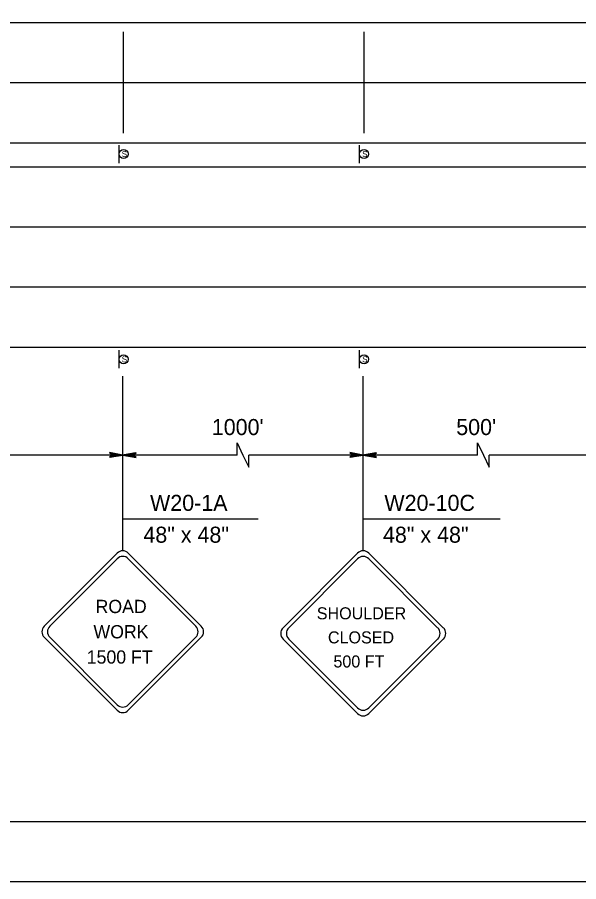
# Model space of a CAD drawing. Extents: x 499945 to 500993, y 499985 to 500645.
# Drawn here: x 500261.3 to 500401.3, y 499985 to 500200.5 of the extents above; entities that cross this region are included whole.
import ezdxf

# ---------------------------------------------------------------- set-up
doc = ezdxf.new("R2010")
doc.units = 0
for name, color, linetype in [('1', 7, 'Continuous'), ('24', 7, 'Continuous'), ('39', 7, 'Continuous'), ('41', 7, 'Continuous'), ('5', 7, 'Continuous'), ('56', 7, 'Continuous'), ('60', 7, 'Continuous')]:
    doc.layers.add(name, color=color, linetype=linetype)

msp = doc.modelspace()

# ---------------------------------------------------------------- linework, layer by layer
at = {"layer": '1'}
for p, q in [((500102, 500199.19), (500706.99, 500199.19)), ((500287.79, 500171.62), (500287.79, 500196.87)), ((500347.75, 500171.62), (500347.75, 500196.87)), ((500102, 500184.2), (500706.99, 500184.2)), ((500102, 500169.21), (500706.99, 500169.21)), ((500102, 500163.22), (500706.99, 500163.22)), ((500102, 500148.23), (500706.99, 500148.23)), ((500102, 500133.24), (500706.99, 500133.24)), ((500102, 500118.25), (500706.99, 500118.25)), ((500287.58, 500067.47), (500287.58, 500110.99)), ((500347.54, 500067.47), (500347.54, 500110.99)), ((500316.12, 500091.36), (500316.12, 500094.36)), ((500316.12, 500094.36), (500317.56, 500091.36)), ((500376.07, 500091.36), (500376.07, 500094.36)), ((500376.07, 500094.36), (500377.51, 500091.36)), ((500287.58, 500091.36), (500251.55, 500091.36)), ((500316.12, 500091.36), (500287.58, 500091.36)), ((500317.56, 500091.36), (500319, 500088.36)), ((500347.54, 500091.36), (500319, 500091.36)), ((500319, 500088.36), (500319, 500091.36)), ((500376.07, 500091.36), (500347.54, 500091.36)), ((500377.51, 500091.36), (500378.96, 500088.36)), ((500407.49, 500091.36), (500378.96, 500091.36)), ((500378.96, 500088.36), (500378.96, 500091.36)), ((500287.58, 500075.46), (500321.36, 500075.46)), ((500347.54, 500075.46), (500381.72, 500075.46)), ((500000, 500000), (500990, 500000)), ((500993, 499985), (499944.83, 499985))]:
    msp.add_line(p, q, dxfattribs=at)
at = {"layer": '24'}
for points in [[(500287.58, 500091.36), (500284.26, 500091.95), (500285.05, 500091.36), (500284.28, 500090.78), (500287.58, 500091.36), (500287.36, 500091.35), (500284.35, 500091.9), (500285.12, 500091.35), (500284.41, 500090.83), (500287.24, 500091.34), (500287.13, 500091.36), (500284.55, 500091.82), (500285.13, 500091.35), (500284.54, 500090.9), (500287.08, 500091.36), (500286.97, 500091.34), (500284.72, 500091.75), (500285.16, 500091.36), (500284.71, 500090.96), (500286.65, 500091.34), (500286.46, 500091.34), (500284.88, 500091.67), (500285.19, 500091.37), (500284.86, 500091.04), (500286.43, 500091.36), (500286.25, 500091.37), (500285.06, 500091.57), (500285.29, 500091.34), (500285.05, 500091.12), (500286.09, 500091.36), (500285.92, 500091.38), (500285.21, 500091.51), (500285.33, 500091.35), (500285.13, 500091.18), (500285.83, 500091.36), (500285.37, 500091.47), (500285.44, 500091.34), (500285.23, 500091.22), (500285.72, 500091.34), (500285.41, 500091.42), (500285.54, 500091.32), (500285.39, 500091.26), (500285.54, 500091.35), (500285.46, 500091.37)], [(500287.58, 500091.36), (500290.91, 500090.77), (500290.11, 500091.36), (500290.89, 500091.94), (500287.58, 500091.36), (500287.8, 500091.37), (500290.81, 500090.82), (500290.05, 500091.37), (500290.76, 500091.89), (500287.92, 500091.38), (500288.03, 500091.36), (500290.61, 500090.9), (500290.03, 500091.37), (500290.63, 500091.82), (500288.08, 500091.36), (500288.19, 500091.38), (500290.45, 500090.97), (500290.01, 500091.36), (500290.46, 500091.77), (500288.52, 500091.38), (500288.7, 500091.38), (500290.28, 500091.05), (500289.97, 500091.35), (500290.3, 500091.68), (500288.74, 500091.36), (500288.91, 500091.35), (500290.1, 500091.15), (500289.87, 500091.38), (500290.12, 500091.61), (500289.08, 500091.36), (500289.24, 500091.34), (500289.96, 500091.21), (500289.84, 500091.37), (500290.03, 500091.55), (500289.33, 500091.36), (500289.8, 500091.25), (500289.73, 500091.38), (500289.93, 500091.5), (500289.45, 500091.38), (500289.75, 500091.3), (500289.63, 500091.4), (500289.77, 500091.46), (500289.63, 500091.37), (500289.7, 500091.35)], [(500347.54, 500091.36), (500344.21, 500091.95), (500345.01, 500091.36), (500344.23, 500090.78), (500347.54, 500091.36), (500347.32, 500091.35), (500344.31, 500091.9), (500345.07, 500091.35), (500344.36, 500090.83), (500347.2, 500091.34), (500347.09, 500091.36), (500344.51, 500091.82), (500345.09, 500091.35), (500344.49, 500090.9), (500347.04, 500091.36), (500346.93, 500091.34), (500344.67, 500091.75), (500345.11, 500091.36), (500344.66, 500090.96), (500346.6, 500091.34), (500346.42, 500091.34), (500344.84, 500091.67), (500345.15, 500091.37), (500344.81, 500091.04), (500346.38, 500091.36), (500346.21, 500091.37), (500345.02, 500091.57), (500345.25, 500091.34), (500345, 500091.12), (500346.04, 500091.36), (500345.88, 500091.38), (500345.16, 500091.51), (500345.28, 500091.35), (500345.09, 500091.18), (500345.79, 500091.36), (500345.32, 500091.47), (500345.39, 500091.34), (500345.19, 500091.22), (500345.67, 500091.34), (500345.37, 500091.42), (500345.49, 500091.32), (500345.35, 500091.26), (500345.49, 500091.35), (500345.42, 500091.37)], [(500347.54, 500091.36), (500350.86, 500090.77), (500350.07, 500091.36), (500350.84, 500091.94), (500347.54, 500091.36), (500347.76, 500091.37), (500350.77, 500090.82), (500350, 500091.37), (500350.71, 500091.89), (500347.88, 500091.38), (500347.99, 500091.36), (500350.57, 500090.9), (500349.99, 500091.37), (500350.58, 500091.82), (500348.04, 500091.36), (500348.15, 500091.38), (500350.4, 500090.97), (500349.96, 500091.36), (500350.41, 500091.77), (500348.47, 500091.38), (500348.66, 500091.38), (500350.24, 500091.05), (500349.93, 500091.35), (500350.26, 500091.68), (500348.69, 500091.36), (500348.87, 500091.35), (500350.06, 500091.15), (500349.83, 500091.38), (500350.07, 500091.61), (500349.03, 500091.36), (500349.2, 500091.34), (500349.91, 500091.21), (500349.79, 500091.37), (500349.99, 500091.55), (500349.29, 500091.36), (500349.75, 500091.25), (500349.68, 500091.38), (500349.89, 500091.5), (500349.4, 500091.38), (500349.71, 500091.3), (500349.58, 500091.4), (500349.73, 500091.46), (500349.58, 500091.37), (500349.66, 500091.35)]]:
    msp.add_lwpolyline(points, dxfattribs=at)
at = {"layer": '41'}
msp.add_lwpolyline([(499944.83, 500645), (500993, 500645), (500993, 499985), (499944.83, 499985)], close=True, dxfattribs=at)
at = {"layer": '56'}
for p, q in [((500286.67, 500164.13), (500286.67, 500168.63)), ((500346.62, 500164.13), (500346.62, 500168.63)), ((500286.67, 500112.97), (500286.67, 500117.47)), ((500346.62, 500112.97), (500346.62, 500117.47)), ((500346.62, 500112.97), (500346.62, 500117.47)), ((500268, 500048.69), (500286.2, 500066.9)), ((500288.97, 500066.9), (500307.17, 500048.69)), ((500327.55, 500048.31), (500346.12, 500066.88)), ((500348.95, 500066.88), (500367.52, 500048.31)), ((500269.38, 500048.69), (500286.2, 500065.51)), ((500288.97, 500065.51), (500305.78, 500048.69)), ((500328.97, 500048.31), (500346.12, 500065.47)), ((500348.95, 500065.47), (500366.11, 500048.31)), ((500268, 500045.92), (500286.2, 500027.72)), ((500269.38, 500045.92), (500286.2, 500029.11)), ((500288.97, 500029.11), (500305.78, 500045.92)), ((500288.97, 500027.72), (500307.17, 500045.92)), ((500327.55, 500045.49), (500346.12, 500026.91)), ((500328.97, 500045.49), (500346.12, 500028.33)), ((500348.95, 500028.33), (500366.11, 500045.49)), ((500348.95, 500026.91), (500367.52, 500045.49))]:
    msp.add_line(p, q, dxfattribs=at)
for centre in [(500287.79, 500166.38), (500347.75, 500166.38), (500287.79, 500115.22), (500347.75, 500115.22), (500347.75, 500115.22)]:
    msp.add_circle(centre, 1.12, dxfattribs=at)
for centre, radius, start, end in [((500287.58, 500065.51), 1.96, 45, 135), ((500287.58, 500064.13), 1.96, 45, 135), ((500347.54, 500065.47), 2, 45, 135), ((500347.54, 500064.06), 2, 45, 135), ((500269.38, 500047.31), 1.96, 135, 225), ((500270.77, 500047.31), 1.96, 135, 225), ((500304.4, 500047.31), 1.96, 315, 45), ((500305.78, 500047.31), 1.96, 315, 45), ((500328.97, 500046.9), 2, 135, 225), ((500330.38, 500046.9), 2, 135, 225), ((500364.7, 500046.9), 2, 315, 45), ((500366.11, 500046.9), 2, 315, 45), ((500287.58, 500030.49), 1.96, 225, 315), ((500287.58, 500029.11), 1.96, 225, 315), ((500347.54, 500029.74), 2, 225, 315), ((500347.54, 500028.33), 2, 225, 315)]:
    msp.add_arc(centre, radius, start, end, dxfattribs=at)
at = {"layer": '60'}
for p, q in [((500287.58, 500067.47), (500287.58, 500067.47)), ((500347.54, 500067.47), (500347.54, 500067.47)), ((500287.58, 500027.15), (500287.58, 500027.15)), ((500347.54, 500026.33), (500347.54, 500026.33))]:
    msp.add_line(p, q, dxfattribs=at)
for centre in [(500287.79, 500166.38), (500347.75, 500166.38), (500287.79, 500115.22), (500347.75, 500115.22), (500347.75, 500115.22)]:
    msp.add_circle(centre, 1.12, dxfattribs=at)

# ---------------------------------------------------------------- texts
at = {"layer": '1'}
for s, p in [("1000'", (500309.79, 500096.33)), ("500'", (500370.74, 500096.33)), ('W20-1A', (500294.39, 500077.43)), ('W20-10C', (500352.82, 500077.43))]:
    msp.add_text(s, height=4, dxfattribs=at).set_placement(p)
at = {"layer": '39'}
for s, height, p in [('ROAD', 3.3, (500280.81, 500051.96)), ('SHOULDER', 3, (500335.97, 500050.4)), ('WORK', 3.3, (500280.28, 500045.66)), ('CLOSED', 3, (500338.75, 500044.4)), ('1500 FT', 3.3, (500278.61, 500039.36)), ('500 FT', 3, (500340.12, 500038.4))]:
    msp.add_text(s, height=height, dxfattribs=at).set_placement(p)
at = {"layer": '5'}
for p in [(500292.73, 500069.49), (500352.47, 500069.49)]:
    msp.add_text('48" x 48"', height=4, dxfattribs=at).set_placement(p)
at = {"layer": '56'}
for p in [(500287.33, 500165.63), (500347.29, 500165.63), (500287.33, 500114.47), (500347.29, 500114.47), (500347.29, 500114.47)]:
    msp.add_text('S', height=1.5, dxfattribs=at).set_placement(p)

doc.saveas('drawing.dxf')
